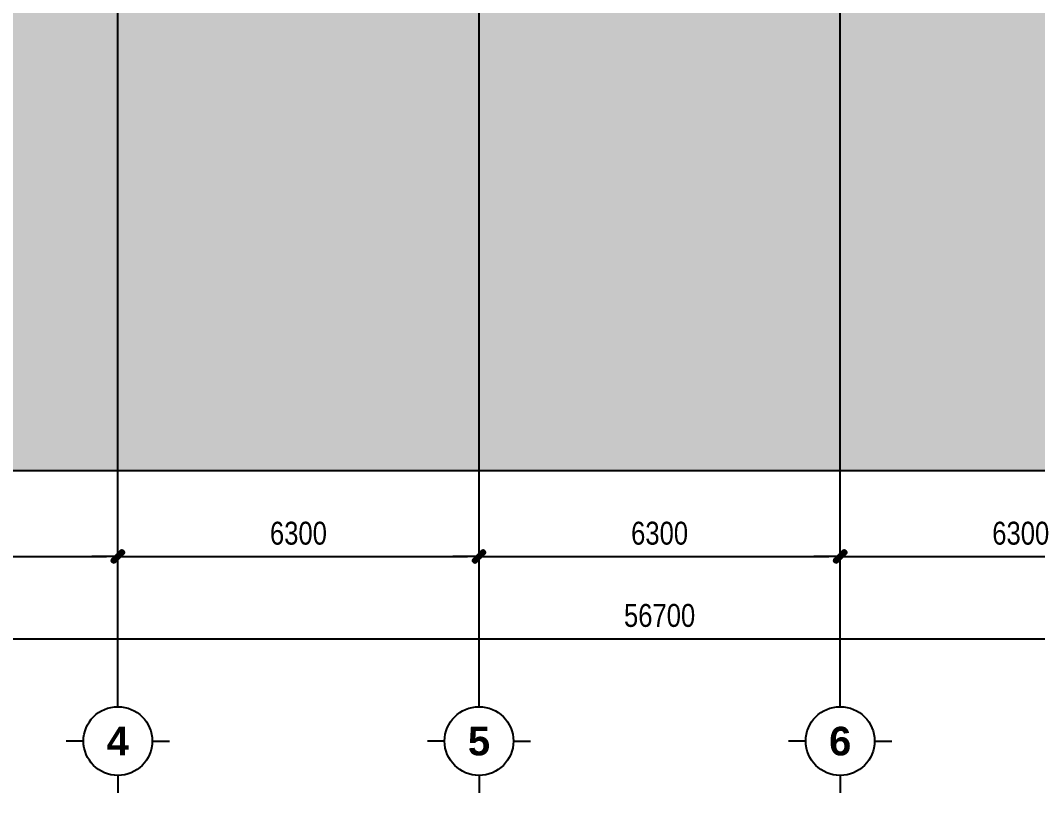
# Model space of a CAD drawing. Header units: millimetres. Extents: x -1030105 to 906887, y -616134 to 1220667.
# Drawn here: x -84391 to -66644, y 490256 to 503731 of the extents above; entities that cross this region are included whole.
import ezdxf
from ezdxf.enums import TextEntityAlignment as Align

# ---------------------------------------------------------------- set-up
doc = ezdxf.new("R2010")
doc.units = ezdxf.units.MM
doc.header["$MEASUREMENT"] = 0
doc.linetypes.add('CENTER', pattern=[2, 1.25, -0.25, 0.25, -0.25])
doc.layers.get('Defpoints').update_dxf_attribs({"color": 1})
doc.layers.add('KTCQ CẢNH QUAN', color=192, linetype='Continuous')
doc.styles.add('Arial_Bold', font='arialbd.ttf')
doc.styles.add('Dim', font='arial.ttf', dxfattribs={"width": 0.8})
doc.dimstyles.new('DIM1-200', dxfattribs={"dimscale": 200, "dimtxt": 2, "dimasz": 1, "dimexe": 2, "dimexo": 2, "dimgap": 1, "dimtad": 1, "dimdec": 0, "dimzin": 0, "dimdsep": 46, "dimtxsty": 'Dim', "dimblk1": 'TICK', "dimblk2": 'TICK', "dimsah": 1, "dimcen": 0.5, "dimclrd": 256, "dimclre": 256, "dimclrt": 3, "dimadec": 0, "dimazin": 0, "dimtfac": 1, "dimtdec": 0, "dimtix": 1, "dimtmove": 2, "dimatfit": 3, "dimldrblk": 'TICK', "dimfxl": 5, "dimfxlon": 1, "dimtolj": 1, "dimtzin": 0, "dimarcsym": 1})

# ---------------------------------------------------------------- blocks, each defined once
blk = doc.blocks.new('*X1434')
at = {"color": 0}
for p, q in [((0.498, 0), (1.06, 0)), ((0.5, -0.233), (0.5, 0.003)), ((0.557, 0.062), (1.122, 0.062)), ((0.562, -0.289), (0.562, 0.068)), ((0.619, 0.125), (1.126, 0.125)), ((0.625, -0.312), (0.625, 0.131)), ((0.682, 0.188), (1.063, 0.188)), ((0.688, -0.313), (0.688, 0.193)), ((0.744, 0.25), (1.001, 0.25)), ((0.75, -0.295), (0.75, 0.256)), ((0.807, 0.312), (0.938, 0.312)), ((0.812, -0.247), (0.812, 0.318)), ((0.869, 0.375), (0.876, 0.375)), ((0.875, 0.376), (0.875, 0.381)), ((0.875, -0.185), (0.875, 0.376)), ((0.876, 0.375), (1.435, 0.375)), ((0.932, 0.438), (1.497, 0.438)), ((0.938, 0.313), (0.938, 0.443)), ((0.938, -0.122), (0.938, 0.313)), ((0.938, 0.312), (1.372, 0.312)), ((0.994, 0.5), (1.545, 0.5)), ((1, 0.251), (1, 0.506)), ((1, -0.06), (1, 0.251)), ((1.001, 0.25), (1.31, 0.25)), ((1.057, 0.562), (1.564, 0.562)), ((1.062, 0.188), (1.062, 0.568)), ((1.062, 0.003), (1.062, 0.188)), ((1.063, 0.188), (1.247, 0.188)), ((1.119, 0.625), (1.562, 0.625)), ((1.125, 0.126), (1.125, 0.631)), ((1.125, 0.065), (1.125, 0.126)), ((1.126, 0.125), (1.185, 0.125)), ((1.182, 0.688), (1.54, 0.688)), ((1.188, 0.128), (1.188, 0.693)), ((1.247, 0.75), (1.484, 0.75)), ((1.25, 0.19), (1.25, 0.752)), ((1.312, 0.253), (1.312, 0.782)), ((1.375, 0.315), (1.375, 0.789)), ((1.438, 0.378), (1.438, 0.775)), ((1.5, 0.44), (1.5, 0.737)), ((1.562, 0.553), (1.562, 0.624)), ((0.462, -0.125), (0.935, -0.125)), ((0.469, -0.062), (0.997, -0.062)), ((0.475, -0.188), (0.872, -0.188)), ((0.514, -0.25), (0.81, -0.25)), ((0.63, -0.312), (0.694, -0.312))]:
    blk.add_line(p, q, dxfattribs=at)
blk = doc.blocks.new('TICK')
for p, q in [((-0.283, 0), (-1.283, 0)), ((0.283, 0), (2.283, 0))]:
    blk.add_line(p, q)
at = {"color": 5}
blk.add_lwpolyline([(-0.211, -0.493, -1), (-0.493, -0.211), (0.211, 0.493, -1), (0.493, 0.211)], format="xyb", close=True, dxfattribs=at)
blk.add_blockref('*X1434', (-1.014, -0.237), dxfattribs=at)
blk = doc.blocks.new('*D1468')
at = {"lineweight": -2, "transparency": 16777216}
for p, q in [((12600, -11218), (12600, -9818)), ((18900, -11218), (18900, -9818)), ((12800, -10218), (18700, -10218))]:
    blk.add_line(p, q, dxfattribs=at)
at = {"layer": 'Defpoints', "color": 0, "transparency": 16777216}
for p in [(18900, -10218), (12600, -12538), (18900, -12538)]:
    blk.add_point(p, dxfattribs=at)
at = {"lineweight": -2, "transparency": 16777216, "xscale": 200, "yscale": 200, "zscale": 200, "rotation": 180}
blk.add_blockref('TICK', (12600, -10218), dxfattribs=at)
at = {"lineweight": -2, "transparency": 16777216, "xscale": 200, "yscale": 200, "zscale": 200}
blk.add_blockref('TICK', (18900, -10218), dxfattribs=at)
at = {"color": 3, "transparency": 16777216, "insert": (15750, -9814), "char_height": 400, "attachment_point": 5, "style": 'Dim'}
blk.add_mtext('\\A1;6300', dxfattribs=at)
blk = doc.blocks.new('*D1469')
at = {"lineweight": -2, "transparency": 16777216}
for p, q in [((18900, -11218), (18900, -9818)), ((25200, -11218), (25200, -9818)), ((19100, -10218), (25000, -10218))]:
    blk.add_line(p, q, dxfattribs=at)
at = {"layer": 'Defpoints', "color": 0, "transparency": 16777216}
for p in [(25200, -10218), (18900, -12538), (25200, -12538)]:
    blk.add_point(p, dxfattribs=at)
at = {"lineweight": -2, "transparency": 16777216, "xscale": 200, "yscale": 200, "zscale": 200, "rotation": 180}
blk.add_blockref('TICK', (18900, -10218), dxfattribs=at)
at = {"lineweight": -2, "transparency": 16777216, "xscale": 200, "yscale": 200, "zscale": 200}
blk.add_blockref('TICK', (25200, -10218), dxfattribs=at)
at = {"color": 3, "transparency": 16777216, "insert": (22050, -9814), "char_height": 400, "attachment_point": 5, "style": 'Dim'}
blk.add_mtext('\\A1;6300', dxfattribs=at)
blk = doc.blocks.new('*D1470')
at = {"lineweight": -2, "transparency": 16777216}
for p, q in [((25200, -11218), (25200, -9818)), ((31500, -11218), (31500, -9818)), ((25400, -10218), (31300, -10218))]:
    blk.add_line(p, q, dxfattribs=at)
at = {"layer": 'Defpoints', "color": 0, "transparency": 16777216}
for p in [(31500, -10218), (25200, -12538), (31500, -12538)]:
    blk.add_point(p, dxfattribs=at)
at = {"lineweight": -2, "transparency": 16777216, "xscale": 200, "yscale": 200, "zscale": 200, "rotation": 180}
blk.add_blockref('TICK', (25200, -10218), dxfattribs=at)
at = {"lineweight": -2, "transparency": 16777216, "xscale": 200, "yscale": 200, "zscale": 200}
blk.add_blockref('TICK', (31500, -10218), dxfattribs=at)
at = {"color": 3, "transparency": 16777216, "insert": (28350, -9814), "char_height": 400, "attachment_point": 5, "style": 'Dim'}
blk.add_mtext('\\A1;6300', dxfattribs=at)
blk = doc.blocks.new('*D1471')
at = {"lineweight": -2, "transparency": 16777216}
for p, q in [((31500, -11218), (31500, -9818)), ((37800, -11218), (37800, -9818)), ((31700, -10218), (37600, -10218))]:
    blk.add_line(p, q, dxfattribs=at)
at = {"layer": 'Defpoints', "color": 0, "transparency": 16777216}
for p in [(37800, -10218), (31500, -12538), (37800, -12538)]:
    blk.add_point(p, dxfattribs=at)
at = {"lineweight": -2, "transparency": 16777216, "xscale": 200, "yscale": 200, "zscale": 200, "rotation": 180}
blk.add_blockref('TICK', (31500, -10218), dxfattribs=at)
at = {"lineweight": -2, "transparency": 16777216, "xscale": 200, "yscale": 200, "zscale": 200}
blk.add_blockref('TICK', (37800, -10218), dxfattribs=at)
at = {"color": 3, "transparency": 16777216, "insert": (34650, -9814), "char_height": 400, "attachment_point": 5, "style": 'Dim'}
blk.add_mtext('\\A1;6300', dxfattribs=at)
blk = doc.blocks.new('*D1473')
at = {"lineweight": -2, "transparency": 16777216}
for p, q in [((0, -10653), (0, -12053)), ((56700, -10653), (56700, -12053)), ((200, -11653), (56500, -11653))]:
    blk.add_line(p, q, dxfattribs=at)
at = {"layer": 'Defpoints', "color": 0, "transparency": 16777216}
for p in [(0, -8718), (56700, -8718), (56700, -11653)]:
    blk.add_point(p, dxfattribs=at)
at = {"lineweight": -2, "transparency": 16777216, "xscale": 200, "yscale": 200, "zscale": 200, "rotation": 180}
blk.add_blockref('TICK', (0, -11653), dxfattribs=at)
at = {"lineweight": -2, "transparency": 16777216, "xscale": 200, "yscale": 200, "zscale": 200}
blk.add_blockref('TICK', (56700, -11653), dxfattribs=at)
at = {"color": 3, "transparency": 16777216, "insert": (28350, -11249), "char_height": 400, "attachment_point": 5, "style": 'Dim'}
blk.add_mtext('\\A1;56700', dxfattribs=at)
blk = doc.blocks.new('*U1487')
at = {"color": 8, "linetype": 'CENTER', "ltscale": 500}
blk.add_line((-6401.948, 7821.122), (-6401.948, 8224.898), dxfattribs=at)
for p, q in [((-6401.948, 7814.818), (-6401.948, 7821.122)), ((-6404.948, 7811.818), (-6406.448, 7811.818)), ((-6398.948, 7811.818), (-6397.448, 7811.818)), ((-6401.948, 7808.818), (-6401.948, 7807.318))]:
    blk.add_line(p, q)
blk.add_circle((-6401.948, 7811.818), 3)
at = {"style": 'Arial_Bold'}
blk.add_attdef('TRUC', text='', height=2.5, dxfattribs=at).set_placement((-6401.948, 7811.818), align=Align.MIDDLE_CENTER)
blk = doc.blocks.new('TRỤC')
at = {"color": 0, "xscale": 199.9999999999901, "yscale": 199.9999999999901, "zscale": 199.9999999999901}
for p, values in [((1299289.6, -1575802.3), {'TRUC': '4'}), ((1305589.6, -1575802.3), {'TRUC': '5'}), ((1311889.6, -1575802.3), {'TRUC': '6'})]:
    blk.add_blockref('*U1487', p, dxfattribs=at).add_auto_attribs(values)
at = {"color": 0}
for base, p1, p2, picture, middle in [((56700, -11653.3), (0, -8718.3), (56700, -8718.3), '*D1473', (28350, -11249.1)), ((18900, -10218.3), (12600, -12538.4), (18900, -12538.4), '*D1468', (15750, -9813.9)), ((25200, -10218.3), (18900, -12538.4), (25200, -12538.4), '*D1469', (22050, -9813.9)), ((31500, -10218.3), (25200, -12538.4), (31500, -12538.4), '*D1470', (28350, -9813.9)), ((37800, -10218.3), (31500, -12538.4), (37800, -12538.4), '*D1471', (34650, -9813.9))]:
    dim = blk.add_linear_dim(base=base, p1=p1, p2=p2, dimstyle='DIM1-200', dxfattribs=at)
    dim.commit()
    dim.dimension.update_dxf_attribs({"geometry": picture, "text_midpoint": middle})
blk = doc.blocks.new('KIẾN TRÚC')
h = blk.add_hatch(color=9)
h.dxf.hatch_style = 1
edge = h.paths.add_edge_path(flags=16)
edge.add_line((62282, 27412), (55233, 27412))
edge.add_arc((32546, 30717), 22927, 284.537, 351.7126, ccw=False)
edge.add_line((38300, 8524), (13218, 8524))
edge.add_arc((23753, 24111), 18814, 227.7677, 235.9443, ccw=False)
edge.add_arc((7789, 12733), 4187, 236.059, 322.4361, ccw=False)
edge.add_arc((13874, 18503), 12505, 190.8327, 227.6606, ccw=False)
edge.add_arc((25478, 20792), 24333, 180.6832, 190.9911, ccw=False)
edge.add_arc((3283, 20557), 2137, 101.0808, 181.4794, ccw=False)
edge.add_line((2872, 22654), (4986, 23013))
edge.add_arc((28040, 24288), 23089, 153.2014, 183.1663, ccw=False)
edge.add_arc((10232, 40545), 6483, 182.8401, 244.3963, ccw=False)
edge.add_arc((-6425, 39971), 10185, 1.4208, 26.707)
edge.add_arc((10591, 49414), 9293, 144.7133, 211.5755, ccw=False)
edge.add_arc((-12326, 64090), 17936, 328.7375, 356.19)
edge.add_arc((16735, 62309), 11181, 84.1244, 176.9762, ccw=False)
edge.add_arc((20709, 99753), 26473, 263.8654, 288.487)
edge.add_arc((35667, 54480), 21207, 73.3511, 108.0302, ccw=False)
edge.add_arc((44765, 84516), 10177, 252.7259, 285.713)
edge.add_arc((49659, 68416), 6656, 49.4995, 108.7311, ccw=False)
edge.add_arc((48035, 66010), 9546, -2.3288, 51.4676, ccw=False)
edge.add_line((57573, 65622), (49484, 65624))
edge.add_line((49484, 65624), (62282, 65624))
edge.add_line((62282, 65624), (62282, 27412))
h.paths.add_polyline_path([(0, 77896), (64429, 77896), (64429, -1), (-2, 1)])
at = {"layer": 'KTCQ CẢNH QUAN'}
blk.add_lwpolyline([(64429, 77896), (0, 77896), (0, 0), (64429, 0)], close=True, dxfattribs=at)
at = {"color": 3}
blk.add_blockref('TRỤC', (5189, 8718), dxfattribs=at)

msp = doc.modelspace()

# ---------------------------------------------------------------- block references
at = {"color": 3}
msp.add_blockref('KIẾN TRÚC', (-106778.5, 495876.5), dxfattribs=at)

doc.saveas('drawing.dxf')
